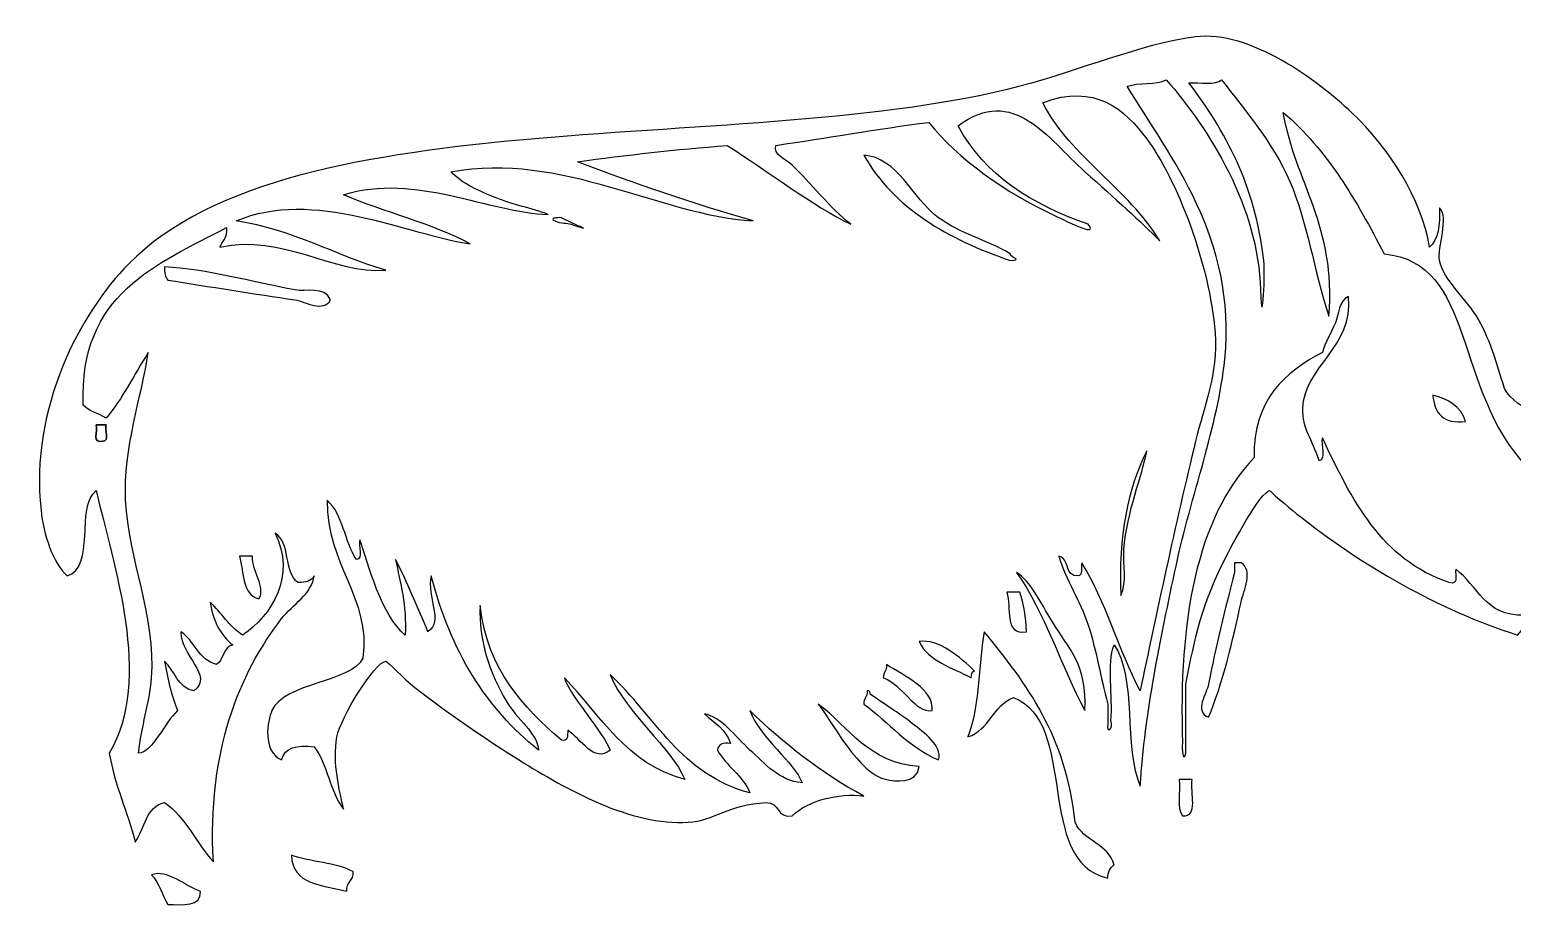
# Model space of a CAD drawing. Header units: centimetres. Extents: x -66 to 65, y -66 to 66.
# Drawn here: x 18.46 to 25.89, y -7.12 to -2.72 of the extents above; entities that cross this region are included whole.
import ezdxf

# ---------------------------------------------------------------- set-up
doc = ezdxf.new("R2010")
doc.units = ezdxf.units.CM
doc.header["$MEASUREMENT"] = 0
doc.layers.add('Layer 1', color=7, linetype='Continuous')

msp = doc.modelspace()

# ---------------------------------------------------------------- linework, layer by layer
at = {"layer": 'Layer 1'}
for points, knots in [([(19.05515, -4.34024), (19.02255, -4.56029), (18.9286, -4.82295), (18.94114, -5.08113), (18.94114, -5.08113), (18.95519, -5.37294), (19.09571, -5.66718), (19.07147, -5.97013), (19.07147, -5.97013), (19.06094, -6.10139), (19.02001, -6.21114), (19.00625, -6.34875), (19.00625, -6.34875), (19.07499, -6.34663), (19.13584, -6.19463), (19.20175, -6.13478), (19.20175, -6.13478), (19.1709, -6.06154), (19.15161, -5.97693), (19.13658, -5.88782), (19.13658, -5.88782), (19.18878, -5.93394), (19.20029, -6.02083), (19.28313, -6.03599), (19.28313, -6.03599), (19.38447, -5.9568), (19.21802, -5.86449), (19.21802, -5.73968), (19.21802, -5.73968), (19.28808, -5.78408), (19.30546, -5.88179), (19.39722, -5.90433), (19.39722, -5.90433), (19.43312, -5.88039), (19.42947, -5.81617), (19.47855, -5.80553), (19.47855, -5.80553), (19.41717, -5.75793), (19.37917, -5.68652), (19.36454, -5.59153), (19.36454, -5.59153), (19.42098, -5.64424), (19.46029, -5.71435), (19.52742, -5.75618), (19.52742, -5.75618), (19.67371, -5.65921), (19.79552, -5.45781), (19.69035, -5.2458), (19.69035, -5.2458), (19.76719, -5.28882), (19.73366, -5.44339), (19.80441, -5.49276), (19.80441, -5.49276), (19.84481, -5.49525), (19.87196, -5.48424), (19.8858, -5.45977), (19.8858, -5.45977), (19.87329, -5.55158), (19.77796, -5.6027), (19.72292, -5.67387), (19.72292, -5.67387), (19.51136, -5.94806), (19.34893, -6.34067), (19.38081, -6.89212), (19.38081, -6.89212), (19.29461, -6.79822), (19.24341, -6.66886), (19.13655, -6.59581), (19.13655, -6.59581), (19.04238, -6.61587), (19.03672, -6.72538), (18.99, -6.79332), (18.99, -6.79332), (18.95119, -6.64052), (18.88732, -6.51297), (18.85961, -6.34879), (18.85961, -6.34879), (19.08027, -5.97475), (18.87781, -5.40145), (18.7945, -5.03175), (18.7945, -5.03175), (18.68811, -5.11647), (18.79492, -5.4164), (18.64795, -5.45979), (18.64795, -5.45979), (18.57575, -5.39182), (18.53111, -5.25278), (18.51767, -5.13057), (18.51767, -5.13057), (18.46078, -4.61691), (18.71497, -4.14084), (18.95733, -3.89592), (18.95733, -3.89592), (19.78693, -3.0574), (22.06933, -3.36151), (23.42043, -3.00687), (23.42043, -3.00687), (23.72735, -2.9262), (24.01389, -2.79854), (24.30001, -2.75991), (24.30001, -2.75991), (24.57073, -2.72327), (24.91583, -2.98039), (25.08177, -3.13858), (25.08177, -3.13858), (25.27545, -3.32307), (25.42848, -3.56459), (25.47269, -3.81353), (25.47269, -3.81353), (25.51492, -3.77395), (25.52603, -3.7028), (25.52159, -3.61594), (25.52159, -3.61594), (25.57305, -3.65981), (25.50971, -3.8179), (25.52159, -3.87936), (25.52159, -3.87936), (25.54077, -3.97953), (25.65812, -4.0697), (25.71714, -4.17575), (25.71714, -4.17575), (25.78329, -4.295), (25.80779, -4.39318), (25.84737, -4.52148), (25.84737, -4.52148), (25.98323, -4.75024), (26.43758, -4.68941), (26.7269, -4.63668), (26.7269, -4.63668), (26.77749, -4.65351), (26.69822, -4.72225), (26.67806, -4.73542), (26.67806, -4.73542), (26.56127, -4.81207), (26.30698, -4.80495), (26.1568, -4.85065), (26.1568, -4.85065), (26.30171, -5.02739), (26.42887, -5.24311), (26.67806, -5.27869), (26.67806, -5.27869), (27.077, -5.33584), (27.47832, -5.02347), (27.75304, -4.90002), (27.75304, -4.90002), (27.47457, -5.25512), (26.95122, -5.50547), (26.36853, -5.60799), (26.36853, -5.60799), (26.30704, -5.64456), (26.33384, -5.77044), (26.25447, -5.78907), (26.25447, -5.78907), (26.17348, -5.77118), (26.02492, -5.60981), (25.91258, -5.75618), (25.91258, -5.75618), (25.51967, -5.63198), (25.12719, -5.40413), (24.80485, -5.14703), (24.80485, -5.14703), (24.76381, -5.11422), (24.66578, -5.0322), (24.67462, -5.03175), (24.67462, -5.03175), (24.62414, -5.03437), (24.4797, -5.3121), (24.44652, -5.37751), (24.44652, -5.37751), (24.33169, -5.60426), (24.29981, -5.75901), (24.25113, -6.00314), (24.25113, -6.00314), (24.25113, -6.07992), (24.25113, -6.15673), (24.25113, -6.23359), (24.25113, -6.23359), (24.25113, -6.27201), (24.25113, -6.3104), (24.25113, -6.34879), (24.25113, -6.34879), (24.23742, -6.40112), (24.22959, -6.31958), (24.23486, -6.29947), (24.23486, -6.29947), (24.2147, -5.68093), (24.304, -5.17309), (24.59308, -4.86723), (24.59308, -4.86723), (24.59112, -4.57431), (24.74651, -4.44056), (24.93519, -4.34031), (24.93519, -4.34031), (24.94903, -4.28999), (24.97861, -4.24509), (25.00036, -4.1922), (25.00036, -4.1922), (25.01684, -4.15198), (25.01756, -4.07959), (25.06553, -4.06046), (25.06553, -4.06046), (25.09477, -4.31245), (24.84362, -4.41214), (24.83749, -4.62019), (24.83749, -4.62019), (24.83455, -4.72229), (24.88369, -4.77399), (24.91898, -4.88358), (24.91898, -4.88358), (24.95536, -4.87652), (24.92554, -4.80251), (24.9352, -4.76838), (24.9352, -4.76838), (25.08181, -5.07577), (25.23069, -5.38076), (25.57052, -5.49278), (25.57052, -5.49278), (25.61947, -5.50934), (25.59936, -5.45611), (25.60306, -5.42693), (25.60306, -5.42693), (25.71355, -5.50736), (25.74951, -5.66304), (25.94511, -5.65741), (25.94511, -5.65741), (26.00541, -5.669), (25.97324, -5.58703), (26.01022, -5.57512), (26.01022, -5.57512), (26.10412, -5.57904), (26.12613, -5.6555), (26.18942, -5.69035), (26.18942, -5.69035), (26.33547, -5.57594), (26.32952, -5.25612), (26.18942, -5.09766), (26.18942, -5.09766), (26.13716, -5.0386), (26.04266, -5.00188), (25.96138, -4.91653), (25.96138, -4.91653), (25.58797, -4.52473), (25.70547, -3.89082), (25.24473, -3.8465), (25.24473, -3.8465), (25.1067, -3.57988), (24.95856, -3.3235), (24.73975, -3.13858), (24.73975, -3.13858), (24.80021, -3.49447), (25.00619, -3.70339), (24.96774, -4.15926), (24.96774, -4.15926), (24.89194, -3.92714), (24.86098, -3.68708), (24.77235, -3.48425), (24.77235, -3.48425), (24.68403, -3.28235), (24.54936, -3.1318), (24.43035, -2.97395), (24.43035, -2.97395), (24.39945, -3.00311), (24.32266, -2.98594), (24.26737, -2.99041), (24.26737, -2.99041), (24.44861, -3.22983), (24.59821, -3.50116), (24.64202, -3.87936), (24.64202, -3.87936), (24.65033, -3.9744), (24.63144, -4.25396), (24.6258, -4.02758), (24.6258, -4.02758), (24.61516, -3.60994), (24.36849, -3.22214), (24.15339, -2.97398), (24.15339, -2.97398), (24.10444, -3.00123), (24.01366, -2.98634), (23.95794, -3.00689), (23.95794, -3.00689), (24.17238, -3.36127), (24.50793, -3.76788), (24.44655, -4.37336), (24.44655, -4.37336), (24.41229, -4.71195), (24.27756, -5.05633), (24.20229, -5.4105), (24.20229, -5.4105), (24.12471, -5.7752), (24.04711, -6.14271), (24.02314, -6.5135), (24.02314, -6.5135), (23.93839, -6.31916), (24.00708, -5.96999), (23.89281, -5.80558), (23.89281, -5.80558), (23.85497, -5.89903), (23.88712, -6.06336), (23.87649, -6.18428), (23.87649, -6.18428), (23.88993, -6.22331), (23.85355, -6.26011), (23.86022, -6.20066), (23.86022, -6.20066), (23.86022, -6.16783), (23.86022, -6.13488), (23.86022, -6.10194), (23.86022, -6.10194), (23.82379, -5.96383), (23.80318, -5.83024), (23.76251, -5.70681), (23.76251, -5.70681), (23.72126, -5.58169), (23.65094, -5.48205), (23.6159, -5.36113), (23.6159, -5.36113), (23.67115, -5.37118), (23.64204, -5.46643), (23.71366, -5.45982), (23.71366, -5.45982), (23.73578, -5.45477), (23.72715, -5.41868), (23.72988, -5.39402), (23.72988, -5.39402), (23.85056, -5.58486), (23.91546, -5.83214), (24.02314, -6.03608), (24.02314, -6.03608), (24.09833, -5.67167), (24.20277, -5.18928), (24.30008, -4.78487), (24.30008, -4.78487), (24.34199, -4.61022), (24.41351, -4.45046), (24.39779, -4.24163), (24.39779, -4.24163), (24.37175, -3.8982), (24.20467, -3.4696), (24.05563, -3.27029), (24.05563, -3.27029), (23.94649, -3.12427), (23.79642, -2.98898), (23.53448, -3.08924), (23.53448, -3.08924), (23.68175, -3.36843), (23.95906, -3.51615), (24.12085, -3.7807), (24.12085, -3.7807), (24.02949, -3.68884), (23.89632, -3.56872), (23.74625, -3.43494), (23.74625, -3.43494), (23.55691, -3.26627), (23.39046, -2.99888), (23.11099, -3.20446), (23.11099, -3.20446), (23.24371, -3.45441), (23.48075, -3.59887), (23.76247, -3.6983), (23.76247, -3.6983), (23.8238, -3.77183), (23.63333, -3.672), (23.58332, -3.64893), (23.58332, -3.64893), (23.35522, -3.54386), (23.10527, -3.368), (22.96438, -3.18797), (22.96438, -3.18797), (22.70387, -3.22107), (22.45445, -3.26528), (22.19883, -3.30322), (22.19883, -3.30322), (22.18137, -3.35008), (22.24931, -3.37236), (22.28022, -3.40194), (22.28022, -3.40194), (22.36859, -3.48653), (22.469, -3.61765), (22.57343, -3.69827), (22.57343, -3.69827), (22.39002, -3.60932), (22.15433, -3.43054), (21.95444, -3.30319), (21.95444, -3.30319), (21.69832, -3.32422), (21.44745, -3.3505), (21.20519, -3.3855), (21.20519, -3.3855), (21.48816, -3.49451), (21.78132, -3.5933), (22.08482, -3.68181), (22.08482, -3.68181), (21.60243, -3.64921), (21.13547, -3.33478), (20.56992, -3.43487), (20.56992, -3.43487), (20.62548, -3.49443), (20.71518, -3.53298), (20.79791, -3.56658), (20.79791, -3.56658), (20.87993, -3.59979), (20.97526, -3.61788), (21.05858, -3.64887), (21.05858, -3.64887), (20.76516, -3.64294), (20.3935, -3.43734), (20.03245, -3.55007), (20.03245, -3.55007), (20.23718, -3.63937), (20.47703, -3.69339), (20.66771, -3.79706), (20.66771, -3.79706), (20.35074, -3.74941), (19.88015, -3.51541), (19.49492, -3.68183), (19.49492, -3.68183), (19.78308, -3.72538), (19.98837, -3.85267), (20.24411, -3.92877), (20.24411, -3.92877), (19.98114, -3.95033), (19.72725, -3.7416), (19.41345, -3.81354), (19.41345, -3.81354), (19.42284, -3.77909), (19.45385, -3.76658), (19.44605, -3.71477), (19.44605, -3.71477), (19.09733, -3.90008), (18.7076, -4.04402), (18.72935, -4.60385), (18.72935, -4.60385), (18.75576, -4.63753), (18.80775, -4.64528), (18.84336, -4.66968), (18.84336, -4.66968), (18.92587, -4.57183), (18.98524, -4.45078), (19.05515, -4.34024)], [0, 0, 0, 0, 0.009009, 0.009009, 0.009009, 0.009009, 0.018018, 0.018018, 0.018018, 0.018018, 0.027027, 0.027027, 0.027027, 0.027027, 0.036036, 0.036036, 0.036036, 0.036036, 0.045045, 0.045045, 0.045045, 0.045045, 0.0540541, 0.0540541, 0.0540541, 0.0540541, 0.0630631, 0.0630631, 0.0630631, 0.0630631, 0.0720721, 0.0720721, 0.0720721, 0.0720721, 0.0810811, 0.0810811, 0.0810811, 0.0810811, 0.0900901, 0.0900901, 0.0900901, 0.0900901, 0.0990991, 0.0990991, 0.0990991, 0.0990991, 0.1081081, 0.1081081, 0.1081081, 0.1081081, 0.1171171, 0.1171171, 0.1171171, 0.1171171, 0.1261261, 0.1261261, 0.1261261, 0.1261261, 0.1351351, 0.1351351, 0.1351351, 0.1351351, 0.1441441, 0.1441441, 0.1441441, 0.1441441, 0.1531532, 0.1531532, 0.1531532, 0.1531532, 0.1621622, 0.1621622, 0.1621622, 0.1621622, 0.1711712, 0.1711712, 0.1711712, 0.1711712, 0.1801802, 0.1801802, 0.1801802, 0.1801802, 0.1891892, 0.1891892, 0.1891892, 0.1891892, 0.1981982, 0.1981982, 0.1981982, 0.1981982, 0.2072072, 0.2072072, 0.2072072, 0.2072072, 0.2162162, 0.2162162, 0.2162162, 0.2162162, 0.2252252, 0.2252252, 0.2252252, 0.2252252, 0.2342342, 0.2342342, 0.2342342, 0.2342342, 0.2432432, 0.2432432, 0.2432432, 0.2432432, 0.2522523, 0.2522523, 0.2522523, 0.2522523, 0.2612613, 0.2612613, 0.2612613, 0.2612613, 0.2702703, 0.2702703, 0.2702703, 0.2702703, 0.2792793, 0.2792793, 0.2792793, 0.2792793, 0.2882883, 0.2882883, 0.2882883, 0.2882883, 0.2972973, 0.2972973, 0.2972973, 0.2972973, 0.3063063, 0.3063063, 0.3063063, 0.3063063, 0.3153153, 0.3153153, 0.3153153, 0.3153153, 0.3243243, 0.3243243, 0.3243243, 0.3243243, 0.3333333, 0.3333333, 0.3333333, 0.3333333, 0.3423423, 0.3423423, 0.3423423, 0.3423423, 0.3513514, 0.3513514, 0.3513514, 0.3513514, 0.3603604, 0.3603604, 0.3603604, 0.3603604, 0.3693694, 0.3693694, 0.3693694, 0.3693694, 0.3783784, 0.3783784, 0.3783784, 0.3783784, 0.3873874, 0.3873874, 0.3873874, 0.3873874, 0.3963964, 0.3963964, 0.3963964, 0.3963964, 0.4054054, 0.4054054, 0.4054054, 0.4054054, 0.4144144, 0.4144144, 0.4144144, 0.4144144, 0.4234234, 0.4234234, 0.4234234, 0.4234234, 0.4324324, 0.4324324, 0.4324324, 0.4324324, 0.4414414, 0.4414414, 0.4414414, 0.4414414, 0.4504505, 0.4504505, 0.4504505, 0.4504505, 0.4594595, 0.4594595, 0.4594595, 0.4594595, 0.4684685, 0.4684685, 0.4684685, 0.4684685, 0.4774775, 0.4774775, 0.4774775, 0.4774775, 0.4864865, 0.4864865, 0.4864865, 0.4864865, 0.4954955, 0.4954955, 0.4954955, 0.4954955, 0.5045045, 0.5045045, 0.5045045, 0.5045045, 0.5135135, 0.5135135, 0.5135135, 0.5135135, 0.5225225, 0.5225225, 0.5225225, 0.5225225, 0.5315315, 0.5315315, 0.5315315, 0.5315315, 0.5405405, 0.5405405, 0.5405405, 0.5405405, 0.5495495, 0.5495495, 0.5495495, 0.5495495, 0.5585586, 0.5585586, 0.5585586, 0.5585586, 0.5675676, 0.5675676, 0.5675676, 0.5675676, 0.5765766, 0.5765766, 0.5765766, 0.5765766, 0.5855856, 0.5855856, 0.5855856, 0.5855856, 0.5945946, 0.5945946, 0.5945946, 0.5945946, 0.6036036, 0.6036036, 0.6036036, 0.6036036, 0.6126126, 0.6126126, 0.6126126, 0.6126126, 0.6216216, 0.6216216, 0.6216216, 0.6216216, 0.6306306, 0.6306306, 0.6306306, 0.6306306, 0.6396396, 0.6396396, 0.6396396, 0.6396396, 0.6486486, 0.6486486, 0.6486486, 0.6486486, 0.6576577, 0.6576577, 0.6576577, 0.6576577, 0.6666667, 0.6666667, 0.6666667, 0.6666667, 0.6756757, 0.6756757, 0.6756757, 0.6756757, 0.6846847, 0.6846847, 0.6846847, 0.6846847, 0.6936937, 0.6936937, 0.6936937, 0.6936937, 0.7027027, 0.7027027, 0.7027027, 0.7027027, 0.7117117, 0.7117117, 0.7117117, 0.7117117, 0.7207207, 0.7207207, 0.7207207, 0.7207207, 0.7297297, 0.7297297, 0.7297297, 0.7297297, 0.7387387, 0.7387387, 0.7387387, 0.7387387, 0.7477477, 0.7477477, 0.7477477, 0.7477477, 0.7567568, 0.7567568, 0.7567568, 0.7567568, 0.7657658, 0.7657658, 0.7657658, 0.7657658, 0.7747748, 0.7747748, 0.7747748, 0.7747748, 0.7837838, 0.7837838, 0.7837838, 0.7837838, 0.7927928, 0.7927928, 0.7927928, 0.7927928, 0.8018018, 0.8018018, 0.8018018, 0.8018018, 0.8108108, 0.8108108, 0.8108108, 0.8108108, 0.8198198, 0.8198198, 0.8198198, 0.8198198, 0.8288288, 0.8288288, 0.8288288, 0.8288288, 0.8378378, 0.8378378, 0.8378378, 0.8378378, 0.8468468, 0.8468468, 0.8468468, 0.8468468, 0.8558559, 0.8558559, 0.8558559, 0.8558559, 0.8648649, 0.8648649, 0.8648649, 0.8648649, 0.8738739, 0.8738739, 0.8738739, 0.8738739, 0.8828829, 0.8828829, 0.8828829, 0.8828829, 0.8918919, 0.8918919, 0.8918919, 0.8918919, 0.9009009, 0.9009009, 0.9009009, 0.9009009, 0.9099099, 0.9099099, 0.9099099, 0.9099099, 0.9189189, 0.9189189, 0.9189189, 0.9189189, 0.9279279, 0.9279279, 0.9279279, 0.9279279, 0.9369369, 0.9369369, 0.9369369, 0.9369369, 0.9459459, 0.9459459, 0.9459459, 0.9459459, 0.954955, 0.954955, 0.954955, 0.954955, 0.963964, 0.963964, 0.963964, 0.963964, 0.972973, 0.972973, 0.972973, 0.972973, 0.981982, 0.981982, 0.981982, 0.981982, 1, 1, 1, 1]), ([(22.63856, -3.35244), (22.80795, -3.36247), (22.87766, -3.56453), (23.01316, -3.66526), (23.01316, -3.66526), (23.12283, -3.74673), (23.25406, -3.77514), (23.37154, -3.84639), (23.37154, -3.84639), (23.37485, -3.86851), (23.4393, -3.87703), (23.37154, -3.87925), (23.37154, -3.87925), (23.05935, -3.77236), (22.79167, -3.6203), (22.63856, -3.35244)], [0, 0, 0, 0, 0.2, 0.2, 0.2, 0.2, 0.4, 0.4, 0.4, 0.4, 0.6, 0.6, 0.6, 0.6, 1, 1, 1, 1]), ([(21.0912, -3.68171), (21.06149, -3.66896), (21.10091, -3.66404), (21.12374, -3.66525), (21.12374, -3.66525), (21.23479, -3.72317), (21.28395, -3.73227), (21.17269, -3.69814), (21.17269, -3.69814), (21.15197, -3.69185), (21.12318, -3.69439), (21.0912, -3.68171)], [0, 0, 0, 0, 0.25, 0.25, 0.25, 0.25, 0.5, 0.5, 0.5, 0.5, 1, 1, 1, 1]), ([(19.13659, -3.91219), (19.34127, -3.92166), (19.59263, -3.98966), (19.78813, -4.02744), (19.78813, -4.02744), (19.84467, -4.03837), (19.93767, -4.00564), (19.96733, -4.07684), (19.96733, -4.07684), (19.93219, -4.14259), (19.84316, -4.08499), (19.78813, -4.07684), (19.78813, -4.07684), (19.59652, -4.04842), (19.35342, -4.00972), (19.15281, -3.97804), (19.15281, -3.97804), (19.14026, -3.96336), (19.13537, -3.9409), (19.13659, -3.91219)], [0, 0, 0, 0, 0.1666667, 0.1666667, 0.1666667, 0.1666667, 0.3333333, 0.3333333, 0.3333333, 0.3333333, 0.5, 0.5, 0.5, 0.5, 0.6666667, 0.6666667, 0.6666667, 0.6666667, 1, 1, 1, 1]), ([(25.48907, -4.55431), (25.56514, -4.57609), (25.63097, -4.60836), (25.65189, -4.68599), (25.65189, -4.68599), (25.5403, -4.70012), (25.49601, -4.64599), (25.48907, -4.55431)], [0, 0, 0, 0, 0.3333333, 0.3333333, 0.3333333, 0.3333333, 1, 1, 1, 1]), ([(18.8271, -4.78474), (18.86245, -4.78754), (18.83448, -4.7264), (18.84337, -4.70248), (18.84337, -4.70248), (18.8271, -4.70248), (18.81077, -4.70248), (18.79453, -4.70248), (18.79453, -4.70248), (18.80168, -4.73359), (18.77239, -4.8017), (18.8271, -4.78474)], [0, 0, 0, 0, 0.25, 0.25, 0.25, 0.25, 0.5, 0.5, 0.5, 0.5, 1, 1, 1, 1]), ([(24.05561, -4.83413), (24.03333, -4.95833), (23.95692, -5.13488), (23.9416, -5.32803), (23.9416, -5.32803), (23.93509, -5.40957), (23.95959, -5.48424), (23.92533, -5.55851), (23.92533, -5.55851), (23.91425, -5.26194), (23.9597, -5.02257), (24.05561, -4.83413)], [0, 0, 0, 0, 0.25, 0.25, 0.25, 0.25, 0.5, 0.5, 0.5, 0.5, 1, 1, 1, 1]), ([(21.74268, -6.48053), (21.6727, -6.31524), (21.4532, -6.15851), (21.36803, -5.95367), (21.36803, -5.95367), (21.59097, -6.1619), (21.72522, -6.45974), (22.06846, -6.54631), (22.06846, -6.54631), (22.03105, -6.45797), (21.9495, -6.41415), (21.90564, -6.33234), (21.90564, -6.33234), (21.9095, -6.30334), (21.93355, -6.29474), (21.97081, -6.2994), (21.97081, -6.2994), (21.94972, -6.22738), (21.8886, -6.19587), (21.84042, -6.15121), (21.84042, -6.15121), (21.92538, -6.16539), (21.99271, -6.26308), (22.06846, -6.33234), (22.06846, -6.33234), (22.14397, -6.40121), (22.21377, -6.48516), (22.32913, -6.49694), (22.32913, -6.49694), (22.29106, -6.39267), (22.12268, -6.2776), (22.06846, -6.13478), (22.06846, -6.13478), (22.23671, -6.29954), (22.4226, -6.44638), (22.63856, -6.5628), (22.63856, -6.5628), (22.51304, -6.54571), (22.36043, -6.58468), (22.28023, -6.6616), (22.28023, -6.6616), (22.20033, -6.67652), (22.21816, -6.59257), (22.14995, -6.59577), (22.14995, -6.59577), (21.96191, -6.60365), (21.88825, -6.6865), (21.75903, -6.69449), (21.75903, -6.69449), (21.47243, -6.71248), (21.14977, -6.53045), (20.91199, -6.38178), (20.91199, -6.38178), (20.75819, -6.28552), (20.56943, -6.15773), (20.39079, -6.01959), (20.39079, -6.01959), (20.3329, -5.97474), (20.25453, -5.88732), (20.24413, -5.88785), (20.24413, -5.88785), (20.18947, -5.89076), (20.01598, -6.17278), (19.99992, -6.2665), (19.99992, -6.2665), (19.97666, -6.4012), (20.01294, -6.53286), (20.03246, -6.62871), (20.03246, -6.62871), (19.9656, -6.54264), (19.95237, -6.40228), (19.88585, -6.31587), (19.88585, -6.31587), (19.79899, -6.30497), (19.73758, -6.31971), (19.72297, -6.3818), (19.72297, -6.3818), (19.62515, -6.33902), (19.65074, -6.18609), (19.67418, -6.13481), (19.67418, -6.13481), (19.74048, -5.98939), (20.06748, -5.99876), (20.13011, -5.87139), (20.13011, -5.87139), (20.17012, -5.56683), (19.94646, -5.40308), (19.95096, -5.08119), (19.95096, -5.08119), (20.02981, -5.14956), (20.03766, -5.28989), (20.09757, -5.3775), (20.09757, -5.3775), (20.13358, -5.37541), (20.10456, -5.30762), (20.11389, -5.2787), (20.11389, -5.2787), (20.15662, -5.40012), (20.22147, -5.65819), (20.34188, -5.75619), (20.34188, -5.75619), (20.34937, -5.60596), (20.31711, -5.49584), (20.29298, -5.37749), (20.29298, -5.37749), (20.35307, -5.4924), (20.40347, -5.6172), (20.45586, -5.73968), (20.45586, -5.73968), (20.53579, -5.68623), (20.4462, -5.56368), (20.47213, -5.45975), (20.47213, -5.45975), (20.56788, -5.83501), (20.74793, -6.12497), (21.00971, -6.33237), (21.00971, -6.33237), (21.00288, -6.24482), (20.90221, -6.18071), (20.84683, -6.08543), (20.84683, -6.08543), (20.76999, -5.95348), (20.70745, -5.78523), (20.7165, -5.60796), (20.7165, -5.60796), (20.75412, -5.9321), (20.93245, -6.11408), (21.12372, -6.28299), (21.12372, -6.28299), (21.15846, -6.29066), (21.15473, -6.25944), (21.15626, -6.23357), (21.15626, -6.23357), (21.22241, -6.27564), (21.28802, -6.40182), (21.36798, -6.33237), (21.36798, -6.33237), (21.34695, -6.26424), (21.14324, -6.02884), (21.13999, -5.97016), (21.13999, -5.97016), (21.31987, -6.16155), (21.45169, -6.40155), (21.74268, -6.48053)], [0, 0, 0, 0, 0.027027, 0.027027, 0.027027, 0.027027, 0.0540541, 0.0540541, 0.0540541, 0.0540541, 0.0810811, 0.0810811, 0.0810811, 0.0810811, 0.1081081, 0.1081081, 0.1081081, 0.1081081, 0.1351351, 0.1351351, 0.1351351, 0.1351351, 0.1621622, 0.1621622, 0.1621622, 0.1621622, 0.1891892, 0.1891892, 0.1891892, 0.1891892, 0.2162162, 0.2162162, 0.2162162, 0.2162162, 0.2432432, 0.2432432, 0.2432432, 0.2432432, 0.2702703, 0.2702703, 0.2702703, 0.2702703, 0.2972973, 0.2972973, 0.2972973, 0.2972973, 0.3243243, 0.3243243, 0.3243243, 0.3243243, 0.3513514, 0.3513514, 0.3513514, 0.3513514, 0.3783784, 0.3783784, 0.3783784, 0.3783784, 0.4054054, 0.4054054, 0.4054054, 0.4054054, 0.4324324, 0.4324324, 0.4324324, 0.4324324, 0.4594595, 0.4594595, 0.4594595, 0.4594595, 0.4864865, 0.4864865, 0.4864865, 0.4864865, 0.5135135, 0.5135135, 0.5135135, 0.5135135, 0.5405405, 0.5405405, 0.5405405, 0.5405405, 0.5675676, 0.5675676, 0.5675676, 0.5675676, 0.5945946, 0.5945946, 0.5945946, 0.5945946, 0.6216216, 0.6216216, 0.6216216, 0.6216216, 0.6486486, 0.6486486, 0.6486486, 0.6486486, 0.6756757, 0.6756757, 0.6756757, 0.6756757, 0.7027027, 0.7027027, 0.7027027, 0.7027027, 0.7297297, 0.7297297, 0.7297297, 0.7297297, 0.7567568, 0.7567568, 0.7567568, 0.7567568, 0.7837838, 0.7837838, 0.7837838, 0.7837838, 0.8108108, 0.8108108, 0.8108108, 0.8108108, 0.8378378, 0.8378378, 0.8378378, 0.8378378, 0.8648649, 0.8648649, 0.8648649, 0.8648649, 0.8918919, 0.8918919, 0.8918919, 0.8918919, 0.9189189, 0.9189189, 0.9189189, 0.9189189, 0.9459459, 0.9459459, 0.9459459, 0.9459459, 1, 1, 1, 1]), ([(19.51126, -5.361), (19.5329, -5.361), (19.55468, -5.361), (19.57637, -5.361), (19.57637, -5.361), (19.57436, -5.44053), (19.64521, -5.51345), (19.60902, -5.57502), (19.60902, -5.57502), (19.52439, -5.55621), (19.53436, -5.44185), (19.51126, -5.361)], [0, 0, 0, 0, 0.25, 0.25, 0.25, 0.25, 0.5, 0.5, 0.5, 0.5, 1, 1, 1, 1]), ([(24.49548, -5.39389), (24.50628, -5.39389), (24.51718, -5.39389), (24.528, -5.39389), (24.528, -5.39389), (24.59192, -5.43072), (24.54009, -5.53523), (24.528, -5.59148), (24.528, -5.59148), (24.49059, -5.76655), (24.43399, -6.01063), (24.36518, -6.16769), (24.36518, -6.16769), (24.29073, -6.1406), (24.35682, -6.04667), (24.36518, -6.00307), (24.36518, -6.00307), (24.4, -5.82024), (24.45056, -5.61254), (24.49551, -5.44329), (24.49551, -5.44329), (24.49548, -5.42685), (24.49548, -5.41037), (24.49548, -5.39389)], [0, 0, 0, 0, 0.1428571, 0.1428571, 0.1428571, 0.1428571, 0.2857143, 0.2857143, 0.2857143, 0.2857143, 0.4285714, 0.4285714, 0.4285714, 0.4285714, 0.5714286, 0.5714286, 0.5714286, 0.5714286, 0.7142857, 0.7142857, 0.7142857, 0.7142857, 1, 1, 1, 1]), ([(23.40413, -5.44331), (23.47213, -5.48406), (23.51962, -5.58695), (23.58328, -5.69027), (23.58328, -5.69027), (23.66379, -5.82071), (23.75965, -5.90995), (23.74621, -6.13477), (23.74621, -6.13477), (23.62537, -5.9112), (23.54666, -5.64503), (23.40413, -5.44331)], [0, 0, 0, 0, 0.25, 0.25, 0.25, 0.25, 0.5, 0.5, 0.5, 0.5, 1, 1, 1, 1]), ([(23.35526, -5.54205), (23.37701, -5.54205), (23.39873, -5.54205), (23.42048, -5.54205), (23.42048, -5.54205), (23.44006, -5.59901), (23.45019, -5.66564), (23.453, -5.73964), (23.453, -5.73964), (23.33671, -5.75851), (23.37989, -5.61592), (23.35526, -5.54205)], [0, 0, 0, 0, 0.25, 0.25, 0.25, 0.25, 0.5, 0.5, 0.5, 0.5, 1, 1, 1, 1]), ([(23.19241, -5.93721), (23.17653, -5.93769), (23.17971, -5.95737), (23.17603, -5.97012), (23.17603, -5.97012), (23.08028, -5.91884), (22.96405, -5.88799), (22.91552, -5.78901), (22.91552, -5.78901), (23.01088, -5.77277), (23.12674, -5.86942), (23.19241, -5.93721)], [0, 0, 0, 0, 0.25, 0.25, 0.25, 0.25, 0.5, 0.5, 0.5, 0.5, 1, 1, 1, 1]), ([(23.2412, -5.73964), (23.45395, -5.99666), (23.65363, -6.26672), (23.69729, -6.69447), (23.69729, -6.69447), (23.73838, -6.79033), (23.86422, -6.80017), (23.89279, -6.90852), (23.89279, -6.90852), (23.87088, -6.91934), (23.86242, -6.94376), (23.86019, -6.97443), (23.86019, -6.97443), (23.48951, -6.88815), (23.71755, -6.19658), (23.38786, -6.06892), (23.38786, -6.06892), (23.2856, -6.10821), (23.26771, -6.2328), (23.15982, -6.26643), (23.15982, -6.26643), (23.21744, -6.12165), (23.21273, -5.91382), (23.2412, -5.73964)], [0, 0, 0, 0, 0.1428571, 0.1428571, 0.1428571, 0.1428571, 0.2857143, 0.2857143, 0.2857143, 0.2857143, 0.4285714, 0.4285714, 0.4285714, 0.4285714, 0.5714286, 0.5714286, 0.5714286, 0.5714286, 0.7142857, 0.7142857, 0.7142857, 0.7142857, 1, 1, 1, 1]), ([(22.75259, -5.90427), (22.84038, -5.96034), (22.99439, -6.03016), (22.98058, -6.13475), (22.98058, -6.13475), (22.89438, -6.14695), (22.83143, -6.00272), (22.73632, -5.9701), (22.73632, -5.9701), (22.73426, -5.94059), (22.75622, -5.93536), (22.75259, -5.90427)], [0, 0, 0, 0, 0.25, 0.25, 0.25, 0.25, 0.5, 0.5, 0.5, 0.5, 1, 1, 1, 1]), ([(22.65488, -6.03595), (22.66872, -6.03293), (22.67017, -6.04238), (22.67115, -6.05251), (22.67115, -6.05251), (22.7314, -6.09789), (22.81503, -6.14517), (22.88292, -6.20054), (22.88292, -6.20054), (22.93872, -6.24629), (23.0336, -6.30841), (23.01315, -6.38175), (23.01315, -6.38175), (22.85967, -6.31743), (22.76505, -6.19358), (22.63855, -6.10182), (22.63855, -6.10182), (22.63655, -6.07233), (22.65856, -6.06712), (22.65488, -6.03595)], [0, 0, 0, 0, 0.1666667, 0.1666667, 0.1666667, 0.1666667, 0.3333333, 0.3333333, 0.3333333, 0.3333333, 0.5, 0.5, 0.5, 0.5, 0.6666667, 0.6666667, 0.6666667, 0.6666667, 1, 1, 1, 1]), ([(22.41051, -6.1018), (22.56524, -6.21986), (22.66202, -6.39647), (22.91555, -6.41456), (22.91555, -6.41456), (22.90634, -6.50716), (22.78884, -6.48703), (22.75262, -6.48049), (22.75262, -6.48049), (22.6158, -6.45582), (22.47592, -6.18512), (22.41051, -6.1018)], [0, 0, 0, 0, 0.25, 0.25, 0.25, 0.25, 0.5, 0.5, 0.5, 0.5, 1, 1, 1, 1]), ([(24.21857, -6.48053), (24.24032, -6.48053), (24.26209, -6.48053), (24.28374, -6.48053), (24.28374, -6.48053), (24.2717, -6.54514), (24.31806, -6.66883), (24.2349, -6.66158), (24.2349, -6.66158), (24.20465, -6.62624), (24.22389, -6.54096), (24.21857, -6.48053)], [0, 0, 0, 0, 0.25, 0.25, 0.25, 0.25, 0.5, 0.5, 0.5, 0.5, 1, 1, 1, 1]), ([(19.7718, -6.85907), (19.86771, -6.89397), (19.99588, -6.89611), (20.08139, -6.94141), (20.08139, -6.94141), (20.08557, -6.98962), (20.04448, -6.99202), (20.04874, -7.04021), (20.04874, -7.04021), (19.92833, -7.00827), (19.77579, -7.00885), (19.7718, -6.85907)], [0, 0, 0, 0, 0.25, 0.25, 0.25, 0.25, 0.5, 0.5, 0.5, 0.5, 1, 1, 1, 1]), ([(19.07147, -6.95789), (19.14619, -6.9267), (19.24215, -7.01549), (19.31568, -7.04023), (19.31568, -7.04023), (19.31915, -7.12048), (19.22921, -7.10646), (19.1528, -7.10608), (19.1528, -7.10608), (19.12352, -7.05896), (19.11, -6.99581), (19.07147, -6.95789)], [0, 0, 0, 0, 0.25, 0.25, 0.25, 0.25, 0.5, 0.5, 0.5, 0.5, 1, 1, 1, 1])]:
    msp.add_open_spline(points, degree=3, knots=knots, dxfattribs=at)
at = {"layer": 'Layer 1', "color": 7}
msp.add_open_spline([(18.79456, -4.70248), (18.81078, -4.70248), (18.8271, -4.70248), (18.8434, -4.70248), (18.8434, -4.70248), (18.83451, -4.7264), (18.86248, -4.78757), (18.82713, -4.78474), (18.82713, -4.78474), (18.77239, -4.8017), (18.80168, -4.73359), (18.79456, -4.70248)], degree=3, knots=[0, 0, 0, 0, 0.25, 0.25, 0.25, 0.25, 0.5, 0.5, 0.5, 0.5, 1, 1, 1, 1], dxfattribs=at)

doc.saveas('drawing.dxf')
